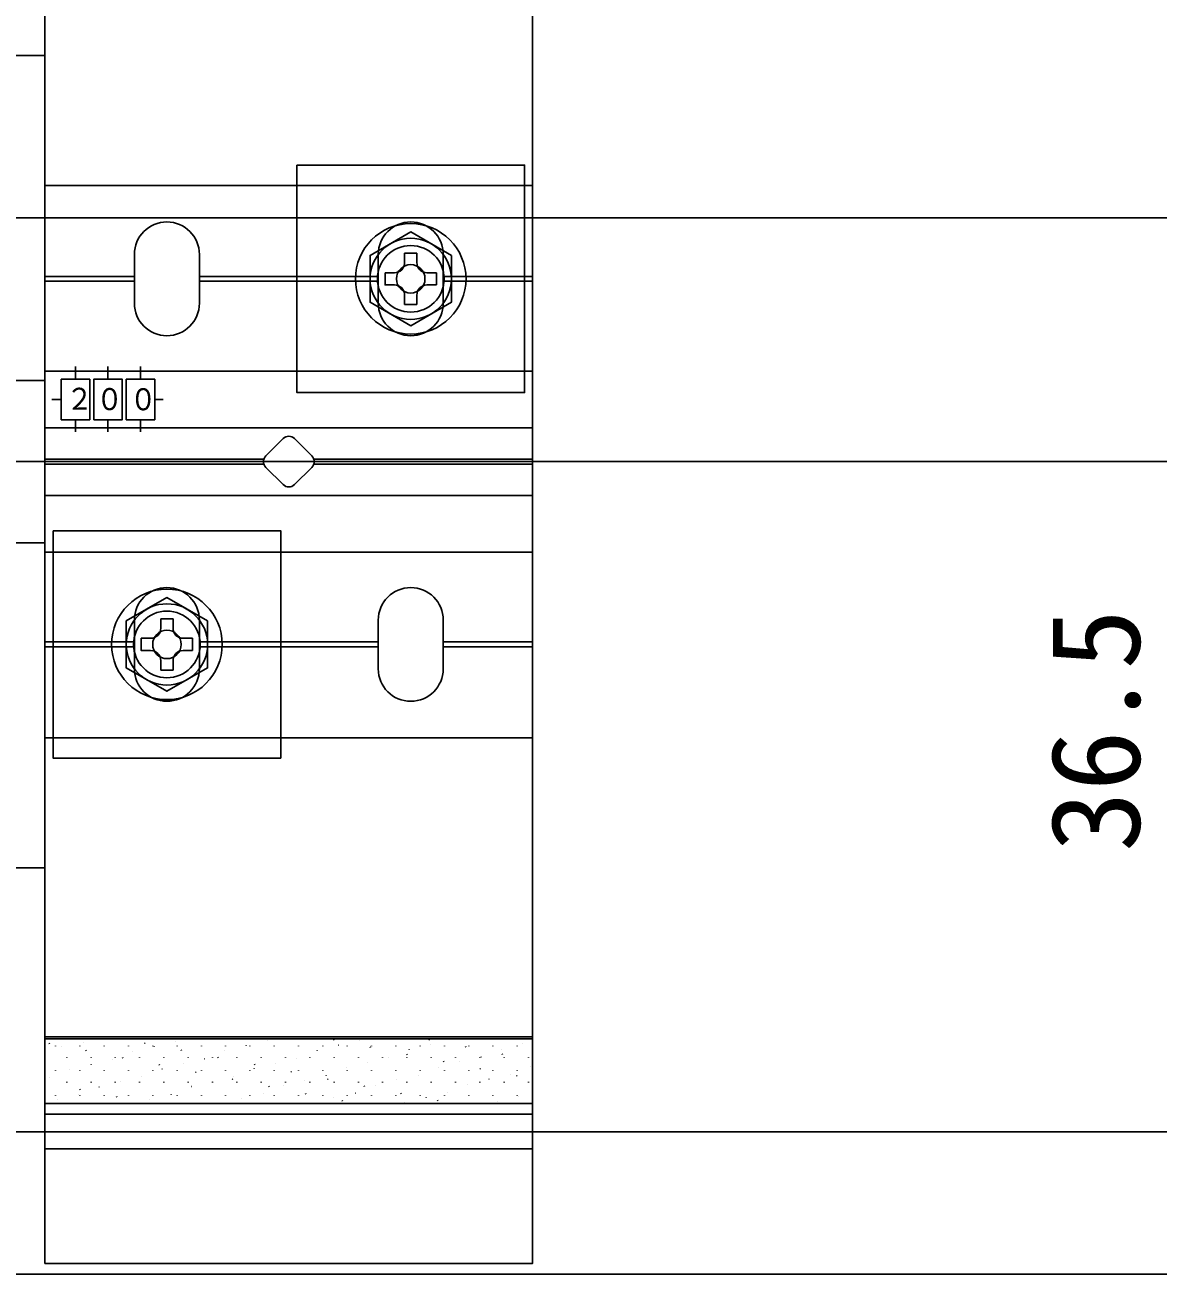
# Model space of a CAD drawing. Units: millimetres, scale not verified. Extents: x -875 to 875, y -1300 to 1292.
# Drawn here: x 457.5 to 596.9, y -500.9 to -347.1 of the extents above; entities that cross this region are included whole.
import ezdxf
from ezdxf.enums import TextEntityAlignment as Align

# ---------------------------------------------------------------- set-up
doc = ezdxf.new("R2010")
doc.units = ezdxf.units.MM
doc.header["$LTSCALE"] = 8
for name, color, linetype in [('0-3_YKK_12', 2, 'Continuous'), ('0-4_YKK_13', 4, 'Continuous'), ('0-5_YKK_D', 6, 'Continuous'), ('0-7_YSS_K', 3, 'Continuous')]:
    doc.layers.add(name, color=color, linetype=linetype)
doc.styles.add('ＭＳ ゴシック', font='')
doc.styles.get('ＭＳ ゴシック').set_extended_font_data('MS Gothic')

msp = doc.modelspace()

# ---------------------------------------------------------------- linework, layer by layer
at = {"layer": '0-3_YKK_12'}
for p, q in [((-245, -370.85), (705, -370.85)), ((229.848, -500.85), (831.228, -500.85))]:
    msp.add_line(p, q, dxfattribs=at)
at = {"layer": '0-4_YKK_13'}
for p, q in [((460, -366.85), (520, -366.85)), ((471, -381.35), (471, -375.35)), ((479, -381.35), (479, -375.35)), ((501, -381.35), (501, -375.35)), ((505.75, -375.2), (504.25, -375.2)), ((504.25, -375.2), (504.25, -376.35)), ((505.75, -376.35), (505.75, -375.2)), ((509, -381.35), (509, -375.35)), ((460, -378.05), (471, -378.05)), ((479, -378.05), (501, -378.05)), ((503, -377.6), (501.85, -377.6)), ((508.15, -377.6), (507, -377.6)), ((508.15, -377.6), (508.15, -379.1)), ((509, -378.05), (520, -378.05)), ((460, -378.65), (471, -378.65)), ((479, -378.65), (501, -378.65)), ((507, -379.1), (508.15, -379.1)), ((509, -378.65), (520, -378.65)), ((504.25, -380.35), (504.25, -381.5)), ((505.75, -381.5), (505.75, -380.35)), ((504.25, -381.5), (505.75, -381.5)), ((460, -389.7), (520, -389.7)), ((463.75, -389.141), (463.75, -390.7)), ((467.75, -389.141), (467.75, -390.7)), ((471.75, -389.141), (471.75, -390.7)), ((462, -393.2), (460.829, -393.2)), ((474.535, -393.2), (473.5, -393.2)), ((463.75, -395.7), (463.75, -397.175)), ((467.75, -395.7), (467.75, -397.175)), ((471.75, -395.7), (471.75, -397.175)), ((460, -396.7), (520, -396.7)), ((487.172, -400.143), (489.293, -398.022)), ((490.707, -398.022), (492.828, -400.143)), ((486.925, -400.55), (460, -400.55)), ((460, -401.15), (486.925, -401.15)), ((520, -400.55), (493.075, -400.55)), ((493.075, -401.15), (520, -401.15)), ((489.293, -403.679), (487.172, -401.557)), ((492.828, -401.557), (490.707, -403.679)), ((460, -405), (520, -405)), ((460, -412), (520, -412)), ((471, -420.35), (471, -426.35)), ((475.75, -420.2), (474.25, -420.2)), ((474.25, -420.2), (474.25, -421.35)), ((475.75, -421.35), (475.75, -420.2)), ((479, -420.35), (479, -426.35)), ((501, -420.35), (501, -426.35)), ((509, -420.35), (509, -426.35)), ((473, -422.6), (471.85, -422.6)), ((478.15, -422.6), (477, -422.6)), ((478.15, -422.6), (478.15, -424.1)), ((460, -423.05), (471, -423.05)), ((460, -423.65), (471, -423.65)), ((477, -424.1), (478.15, -424.1)), ((479, -423.05), (501, -423.05)), ((479, -423.65), (501, -423.65)), ((509, -423.05), (520, -423.05)), ((509, -423.65), (520, -423.65)), ((474.25, -425.35), (474.25, -426.5)), ((475.75, -426.5), (475.75, -425.35)), ((474.25, -426.5), (475.75, -426.5)), ((460, -434.85), (520, -434.85)), ((460, -479.869), (460, -471.648)), ((460, -471.648), (520, -471.648)), ((460, -471.896), (520, -471.896)), ((495.56, -472.084), (495.505, -472.001)), ((507.29, -472.048), (507.234, -471.965)), ((510.058, -471.996), (510.055, -471.987)), ((460.575, -472.501), (460.52, -472.418)), ((461.299, -472.793), (461.299, -472.743)), ((462.083, -472.902), (462.079, -472.893)), ((464.289, -472.793), (464.289, -472.743)), ((464.712, -472.303), (464.708, -472.294)), ((465.079, -473.385), (465.023, -473.302)), ((467.279, -472.793), (467.279, -472.743)), ((470.269, -472.793), (470.269, -472.743)), ((470.807, -473.471), (470.804, -473.462)), ((472.305, -472.465), (472.25, -472.382)), ((473.259, -472.793), (473.259, -472.743)), ((473.419, -472.825), (473.416, -472.816)), ((476.048, -472.226), (476.045, -472.217)), ((476.249, -472.793), (476.249, -472.743)), ((476.808, -473.349), (476.753, -473.266)), ((479.239, -472.793), (479.239, -472.743)), ((482.144, -473.395), (482.141, -473.385)), ((482.229, -472.793), (482.229, -472.743)), ((484.756, -472.749), (484.753, -472.739)), ((485.219, -472.793), (485.219, -472.743)), ((487.385, -472.15), (487.382, -472.14)), ((488.209, -472.793), (488.209, -472.743)), ((491.199, -472.793), (491.199, -472.743)), ((493.481, -473.318), (493.477, -473.309)), ((494.189, -472.793), (494.189, -472.743)), ((496.093, -472.672), (496.089, -472.663)), ((497.179, -472.793), (497.179, -472.743)), ((498.722, -472.073), (498.718, -472.064)), ((500.063, -472.969), (500.008, -472.886)), ((500.169, -472.793), (500.169, -472.743)), ((503.159, -472.793), (503.159, -472.743)), ((504.817, -473.241), (504.814, -473.232)), ((506.149, -472.793), (506.149, -472.743)), ((507.429, -472.595), (507.426, -472.586)), ((509.139, -472.793), (509.139, -472.743)), ((511.793, -472.933), (511.738, -472.85)), ((512.129, -472.793), (512.129, -472.743)), ((515.119, -472.793), (515.119, -472.743)), ((516.154, -473.165), (516.151, -473.155)), ((518.109, -472.793), (518.109, -472.743)), ((518.766, -472.519), (518.763, -472.509)), ((462.674, -474.218), (462.674, -474.168)), ((465.664, -474.218), (465.664, -474.168)), ((465.683, -475.046), (465.68, -475.037)), ((468.312, -474.447), (468.309, -474.438)), ((468.654, -474.218), (468.654, -474.168)), ((469.582, -474.27), (469.527, -474.186)), ((471.644, -474.218), (471.644, -474.168)), ((474.085, -475.154), (474.03, -475.071)), ((474.634, -474.218), (474.634, -474.168)), ((477.02, -474.969), (477.016, -474.96)), ((477.624, -474.218), (477.624, -474.168)), ((479.649, -474.371), (479.645, -474.361)), ((480.614, -474.218), (480.614, -474.168)), ((481.311, -474.234), (481.256, -474.15)), ((483.604, -474.218), (483.604, -474.168)), ((485.815, -475.118), (485.759, -475.035)), ((486.594, -474.218), (486.594, -474.168)), ((488.356, -474.893), (488.353, -474.883)), ((489.584, -474.218), (489.584, -474.168)), ((490.985, -474.294), (490.982, -474.285)), ((492.574, -474.218), (492.574, -474.168)), ((495.564, -474.218), (495.564, -474.168)), ((498.554, -474.218), (498.554, -474.168)), ((499.693, -474.816), (499.69, -474.807)), ((501.544, -474.218), (501.544, -474.168)), ((502.322, -474.217), (502.319, -474.208)), ((504.566, -473.853), (504.511, -473.77)), ((504.534, -474.218), (504.534, -474.168)), ((507.524, -474.218), (507.524, -474.168)), ((509.07, -474.738), (509.014, -474.654)), ((510.514, -474.218), (510.514, -474.168)), ((511.03, -474.74), (511.026, -474.73)), ((513.504, -474.218), (513.504, -474.168)), ((513.659, -474.141), (513.655, -474.131)), ((516.296, -473.817), (516.241, -473.734)), ((516.494, -474.218), (516.494, -474.168)), ((519.484, -474.218), (519.484, -474.168)), ((461.299, -475.833), (461.299, -475.783)), ((463.071, -475.692), (463.067, -475.683)), ((464.289, -475.833), (464.289, -475.783)), ((467.279, -475.833), (467.279, -475.783)), ((470.269, -475.833), (470.269, -475.783)), ((471.912, -476.591), (471.909, -476.582)), ((473.259, -475.833), (473.259, -475.783)), ((474.407, -475.616), (474.404, -475.606)), ((476.249, -475.833), (476.249, -475.783)), ((478.588, -476.039), (478.533, -475.955)), ((479.239, -475.833), (479.239, -475.783)), ((482.229, -475.833), (482.229, -475.783)), ((483.249, -476.515), (483.245, -476.505)), ((485.219, -475.833), (485.219, -475.783)), ((485.744, -475.539), (485.741, -475.529)), ((488.209, -475.833), (488.209, -475.783)), ((490.318, -476.003), (490.263, -475.919)), ((491.199, -475.833), (491.199, -475.783)), ((494.189, -475.833), (494.189, -475.783)), ((494.585, -476.438), (494.582, -476.429)), ((497.081, -475.462), (497.077, -475.453)), ((497.179, -475.833), (497.179, -475.783)), ((500.169, -475.833), (500.169, -475.783)), ((503.159, -475.833), (503.159, -475.783)), ((505.922, -476.361), (505.919, -476.352)), ((506.149, -475.833), (506.149, -475.783)), ((508.417, -475.386), (508.414, -475.376)), ((509.139, -475.833), (509.139, -475.783)), ((512.129, -475.833), (512.129, -475.783)), ((513.573, -475.622), (513.518, -475.539)), ((515.119, -475.833), (515.119, -475.783)), ((517.259, -476.285), (517.255, -476.275)), ((518.076, -476.507), (518.021, -476.423)), ((518.109, -475.833), (518.109, -475.783)), ((519.754, -475.309), (519.751, -475.299)), ((460.575, -476.668), (460.572, -476.659)), ((462.674, -477.258), (462.674, -477.208)), ((464.34, -478.188), (464.284, -478.105)), ((465.664, -477.258), (465.664, -477.208)), ((466.671, -477.836), (466.668, -477.827)), ((468.654, -477.258), (468.654, -477.208)), ((469.283, -477.19), (469.28, -477.181)), ((471.644, -477.258), (471.644, -477.208)), ((474.634, -477.258), (474.634, -477.208)), ((477.624, -477.258), (477.624, -477.208)), ((478.008, -477.76), (478.004, -477.75)), ((480.614, -477.258), (480.614, -477.208)), ((480.62, -477.114), (480.617, -477.104)), ((483.091, -476.923), (483.036, -476.84)), ((483.604, -477.258), (483.604, -477.208)), ((486.594, -477.258), (486.594, -477.208)), ((487.595, -477.808), (487.539, -477.724)), ((489.344, -477.683), (489.341, -477.674)), ((489.584, -477.258), (489.584, -477.208)), ((491.957, -477.037), (491.953, -477.028)), ((492.574, -477.258), (492.574, -477.208)), ((494.821, -476.887), (494.766, -476.804)), ((495.564, -477.258), (495.564, -477.208)), ((498.554, -477.258), (498.554, -477.208)), ((499.324, -477.772), (499.269, -477.688)), ((500.681, -477.606), (500.678, -477.597)), ((501.544, -477.258), (501.544, -477.208)), ((503.293, -476.96), (503.29, -476.951)), ((504.534, -477.258), (504.534, -477.208)), ((507.524, -477.258), (507.524, -477.208)), ((510.514, -477.258), (510.514, -477.208)), ((512.018, -477.53), (512.014, -477.52)), ((513.504, -477.258), (513.504, -477.208)), ((514.63, -476.884), (514.627, -476.874)), ((516.494, -477.258), (516.494, -477.208)), ((519.484, -477.258), (519.484, -477.208)), ((461.299, -478.873), (461.299, -478.823)), ((461.547, -479.411), (461.543, -479.402)), ((464.176, -478.812), (464.172, -478.803)), ((464.289, -478.873), (464.289, -478.823)), ((467.279, -478.873), (467.279, -478.823)), ((468.843, -479.072), (468.788, -478.989)), ((470.269, -478.873), (470.269, -478.823)), ((472.883, -479.335), (472.88, -479.325)), ((473.259, -478.873), (473.259, -478.823)), ((475.512, -478.736), (475.509, -478.726)), ((476.249, -478.873), (476.249, -478.823)), ((479.239, -478.873), (479.239, -478.823)), ((482.229, -478.873), (482.229, -478.823)), ((484.22, -479.258), (484.217, -479.248)), ((485.219, -478.873), (485.219, -478.823)), ((486.849, -478.659), (486.846, -478.65)), ((488.209, -478.873), (488.209, -478.823)), ((491.199, -478.873), (491.199, -478.823)), ((492.098, -478.692), (492.043, -478.609)), ((494.189, -478.873), (494.189, -478.823)), ((495.557, -479.181), (495.553, -479.172)), ((496.601, -479.576), (496.546, -479.493)), ((497.179, -478.873), (497.179, -478.823)), ((498.186, -478.582), (498.182, -478.573)), ((500.169, -478.873), (500.169, -478.823)), ((503.159, -478.873), (503.159, -478.823)), ((503.827, -478.656), (503.772, -478.573)), ((506.149, -478.873), (506.149, -478.823)), ((506.893, -479.105), (506.89, -479.095)), ((508.331, -479.54), (508.275, -479.457)), ((509.139, -478.873), (509.139, -478.823)), ((509.522, -478.506), (509.519, -478.496)), ((512.129, -478.873), (512.129, -478.823)), ((515.119, -478.873), (515.119, -478.823)), ((515.618, -479.674), (515.615, -479.665)), ((518.109, -478.873), (518.109, -478.823)), ((518.23, -479.028), (518.227, -479.019)), ((460, -481.174), (520, -481.174)), ((492.945, -479.827), (492.941, -479.818)), ((504.281, -479.751), (504.278, -479.741)), ((460, -485.45), (520, -485.45))]:
    msp.add_line(p, q, dxfattribs=at)
for points in [[(520, -302.15), (520, -499.55), (460, -499.55), (460, -302.15)], [(460, -350.85), (460, -390.85), (420, -390.85), (420, -350.85)], [(491, -364.35), (491, -392.35), (519, -392.35), (519, -364.35)], [(510, -375.464), (505, -372.577), (500, -375.464), (500, -381.237), (505, -384.124), (510, -381.237)], [(462, -395.7), (465.5, -395.7), (465.5, -390.7), (462, -390.7)], [(466, -395.7), (469.5, -395.7), (469.5, -390.7), (466, -390.7)], [(470, -395.7), (473.5, -395.7), (473.5, -390.7), (470, -390.7)], [(461, -409.35), (461, -437.35), (489, -437.35), (489, -409.35)], [(460, -410.85), (460, -450.85), (420, -450.85), (420, -410.85)], [(480, -420.464), (475, -417.577), (470, -420.464), (470, -426.237), (475, -429.124), (480, -426.237)]]:
    msp.add_lwpolyline(points, close=True, dxfattribs=at)
for points in [[(501.85, -377.6), (501.85, -379.1), (503, -379.1)], [(471.85, -422.6), (471.85, -424.1), (473, -424.1)], [(520, -471.648), (520, -479.869), (460, -479.869)]]:
    msp.add_lwpolyline(points, dxfattribs=at)
for centre, radius in [((505, -378.35), 6.8), ((505, -378.35), 5), ((505, -378.35), 4.1), ((505, -378.35), 1.75), ((475, -423.35), 6.8), ((475, -423.35), 5), ((475, -423.35), 4.1), ((475, -423.35), 1.75)]:
    msp.add_circle(centre, radius, dxfattribs=at)
for centre, radius, start, end in [((475, -375.35), 4, 0, 180), ((505, -375.35), 4, 0, 180), ((503, -376.35), 1.25, 270, 0), ((507, -376.35), 1.25, 180, 270), ((503, -380.35), 1.25, 0, 90), ((507, -380.35), 1.25, 90, 180), ((475, -381.35), 4, 180, 0), ((505, -381.35), 4, 180, 0), ((490, -398.729), 1, 45, 135), ((487.879, -400.85), 1, 135, 225), ((492.121, -400.85), 1, 315, 45), ((490, -402.972), 1, 225, 315), ((475, -420.35), 4, 0, 180), ((505, -420.35), 4, 0, 180), ((473, -421.35), 1.25, 270, 0), ((477, -421.35), 1.25, 180, 270), ((473, -425.35), 1.25, 0, 90), ((477, -425.35), 1.25, 90, 180), ((475, -426.35), 4, 180, 0), ((505, -426.35), 4, 180, 0)]:
    msp.add_arc(centre, radius, start, end, dxfattribs=at)
at = {"layer": '0-7_YSS_K'}
for p, q in [((-190, -400.85), (834.228, -400.85)), ((-107.5, -483.35), (831.228, -483.35))]:
    msp.add_line(p, q, dxfattribs=at)

# ---------------------------------------------------------------- texts
at = {"layer": '0-4_YKK_13', "style": 'ＭＳ ゴシック', "width": 0.9}
for s, p in [('２', (462.594, -395.282)), ('０', (466.283, -395.322)), ('０', (470.42, -395.341))]:
    msp.add_text(s, height=2.711, dxfattribs=at).set_placement(p, align=Align.BOTTOM_LEFT)
at = {"layer": '0-5_YKK_D', "style": 'ＭＳ ゴシック'}
msp.add_text('36.5', height=11, rotation=90, dxfattribs=at).set_placement((598, -448.901), align=Align.BOTTOM_LEFT)

doc.saveas('drawing.dxf')
